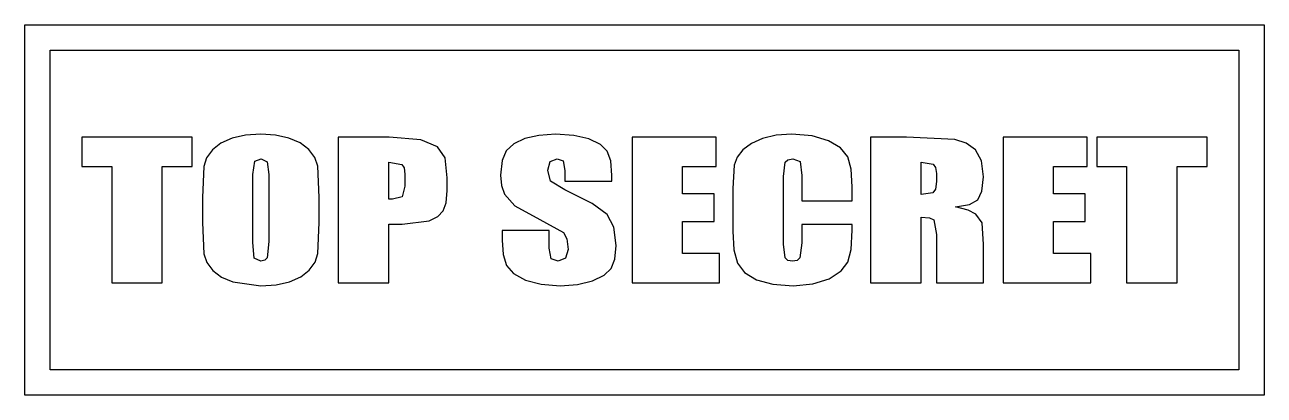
# Model space of a CAD drawing. Extents: x 50.9 to 100.8, y 182.7 to 197.6.
import ezdxf

# ---------------------------------------------------------------- set-up
doc = ezdxf.new("R2010")
doc.units = 0
doc.layers.add('Layer_1', color=7, linetype='CONTINUOUS')

msp = doc.modelspace()

# ---------------------------------------------------------------- linework, layer by layer
at = {"layer": 'Layer_1', "color": 7}
for points in [[(50.857954, 197.636795), (100.812521, 197.636795), (100.812521, 182.682228), (50.857952, 182.682228), (50.857954, 197.636795)], [(51.882765, 196.611981), (99.787704, 196.611981), (99.787704, 183.707039), (51.882765, 183.707039), (51.882765, 196.611981)], [(53.159753, 193.094267), (53.159753, 191.919627), (54.364159, 191.919627), (54.364159, 187.224375), (56.400898, 187.224375), (56.400898, 191.919627), (57.609715, 191.919627), (57.609715, 193.094267), (53.159753, 193.094267), (53.159753, 193.094267)], [(60.371855, 193.217739), (59.750082, 193.17695), (59.210993, 193.054578), (58.763408, 192.856142), (58.417796, 192.587148), (58.185733, 192.26579), (58.069426, 191.912461), (58.015959, 190.661754), (58.015959, 189.657438), (58.074388, 188.388542), (58.194002, 188.039622), (58.437089, 187.717714), (58.789866, 187.447618), (59.239658, 187.253591), (60.371855, 187.101453), (60.993074, 187.142243), (61.532714, 187.264614), (61.978647, 187.46305), (62.320952, 187.732045), (62.555769, 188.052299), (62.669318, 188.402873), (62.727197, 189.657438), (62.727197, 190.661754), (62.669318, 191.930651), (62.549704, 192.27957), (62.306618, 192.601479), (61.952186, 192.870473), (61.498536, 193.061744), (60.967716, 193.178603), (60.371855, 193.217739), (60.371855, 193.217739)], [(63.491731, 193.094267), (63.491731, 187.224375), (65.527922, 187.224375), (65.527922, 189.588536), (66.074174, 189.588536), (67.152904, 189.72634), (67.503477, 189.893909), (67.723964, 190.121564), (67.839717, 190.455049), (67.878853, 190.940669), (67.878853, 191.452197), (67.796173, 192.264136), (67.491901, 192.713927), (66.819419, 192.996703), (65.542253, 193.094267), (63.491731, 193.094267), (63.491731, 193.094267)], [(72.246132, 193.217739), (71.574203, 193.173092), (71.008105, 193.040247), (70.565478, 192.831888), (70.26341, 192.554077), (70.092536, 192.151687), (70.035759, 191.567953), (70.075998, 191.141862), (70.195612, 190.799558), (70.606818, 190.328269), (71.612785, 189.78091), (72.565285, 189.247886), (72.70695, 188.998187), (72.754355, 188.569892), (72.652379, 188.214357), (72.352518, 188.094743), (72.067539, 188.189002), (71.989817, 188.613436), (71.989817, 189.327261), (70.098598, 189.327261), (70.098598, 188.943063), (70.143246, 188.358225), (70.277742, 187.924419), (70.555556, 187.596996), (71.032356, 187.333516), (71.671767, 187.159331), (72.430239, 187.101453), (73.12918, 187.151062), (73.736067, 187.300442), (74.205152, 187.527544), (74.490682, 187.800947), (74.639509, 188.180733), (74.689118, 188.725334), (74.600373, 189.469475), (74.33579, 189.976592), (73.731106, 190.418668), (72.623714, 190.969882), (72.047695, 191.328724), (71.941312, 191.77135), (72.033364, 192.112001), (72.313933, 192.22445), (72.555916, 192.141214), (72.628125, 191.753158), (72.628125, 191.317701), (74.519344, 191.317701), (74.519344, 191.549761), (74.473593, 192.147279), (74.33579, 192.539743), (74.061286, 192.808187), (73.595507, 193.025365), (72.980352, 193.169784), (72.246132, 193.217739), (72.246132, 193.217739)], [(75.332387, 193.094267), (75.332387, 187.224375), (78.862922, 187.224375), (78.862922, 188.399015), (77.368575, 188.399015), (77.368575, 189.689961), (78.640782, 189.689961), (78.640782, 190.806723), (77.368575, 190.806723), (77.368575, 191.919627), (78.727873, 191.919627), (78.727873, 193.094267), (75.332387, 193.094267), (75.332387, 193.094267)], [(81.770031, 193.217739), (81.144951, 193.175296), (80.594841, 193.047412), (80.141188, 192.848976), (79.79668, 192.587148), (79.567924, 192.286736), (79.453272, 191.974198), (79.395396, 191.024452), (79.395396, 189.309072), (79.442248, 188.554457), (79.583909, 188.014817), (79.870543, 187.633377), (80.352855, 187.343989), (81.012109, 187.162089), (81.827909, 187.101453), (82.620005, 187.173112), (83.274298, 187.387536), (83.759367, 187.697868), (84.033871, 188.055057), (84.164509, 188.567688), (84.208056, 189.345453), (84.208056, 189.574205), (82.171314, 189.574205), (82.171314, 188.837783), (82.099105, 188.225381), (81.991618, 188.127266), (81.804205, 188.094743), (81.609077, 188.127266), (81.499383, 188.225381), (81.431584, 188.783763), (81.431584, 191.510075), (81.499383, 192.089951), (81.612935, 192.190826), (81.818536, 192.22445), (82.104066, 192.112001), (82.171314, 191.55748), (82.171314, 190.534974), (84.208056, 190.534974), (84.208056, 191.093354), (84.161754, 191.807178), (84.023951, 192.304375), (83.740075, 192.663215), (83.255005, 192.956464), (82.59134, 193.152695), (81.770031, 193.217739), (81.770031, 193.217739)], [(84.947785, 193.094267), (84.947785, 187.224375), (86.983976, 187.224375), (86.983976, 189.871312), (87.324077, 189.8432), (87.501566, 189.758863), (87.603542, 189.175126), (87.603542, 187.224375), (89.494761, 187.224375), (89.494761, 188.772739), (89.441294, 189.639249), (89.18498, 189.987065), (88.877953, 190.156842), (88.372487, 190.28803), (88.929766, 190.382286), (89.267109, 190.570802), (89.437986, 190.919172), (89.494761, 191.491883), (89.413732, 192.140113), (89.170645, 192.58329), (88.802986, 192.862204), (88.338313, 193.011034), (86.389216, 193.094267), (84.947785, 193.094267), (84.947785, 193.094267)], [(90.28796, 193.094267), (90.28796, 187.224375), (93.818493, 187.224375), (93.818493, 188.399015), (92.324149, 188.399015), (92.324149, 189.689961), (93.596353, 189.689961), (93.596353, 190.806723), (92.324149, 190.806723), (92.324149, 191.919627), (93.683447, 191.919627), (93.683447, 193.094267), (90.28796, 193.094267), (90.28796, 193.094267)], [(94.060478, 193.094267), (94.060478, 191.919627), (95.264882, 191.919627), (95.264882, 187.224375), (97.301073, 187.224375), (97.301073, 191.919627), (98.510437, 191.919627), (98.510437, 193.094267), (94.060478, 193.094267), (94.060478, 193.094267)], [(60.381224, 192.22445), (60.628169, 192.108143), (60.691008, 191.586142), (60.691008, 188.888493), (60.63313, 188.232549), (60.537217, 188.12892), (60.366893, 188.094743), (60.105617, 188.214357), (60.052701, 188.844949), (60.052701, 191.586142), (60.13483, 192.13019), (60.381224, 192.22445), (60.381224, 192.22445)], [(65.527922, 192.089951), (66.050473, 191.999552), (66.14473, 191.856237), (66.17615, 191.608189), (66.17615, 191.125877), (66.064805, 190.694275), (65.677852, 190.592852), (65.527922, 190.59616), (65.527922, 192.089951), (65.527922, 192.089951)], [(86.983976, 192.089951), (87.467942, 192.00341), (87.569367, 191.868364), (87.603542, 191.636855), (87.603542, 191.314393), (87.568264, 191.005159), (87.462981, 190.853575), (86.983976, 190.785226), (86.983976, 192.089951), (86.983976, 192.089951)]]:
    msp.add_lwpolyline(points, dxfattribs=at)

doc.saveas('drawing.dxf')
